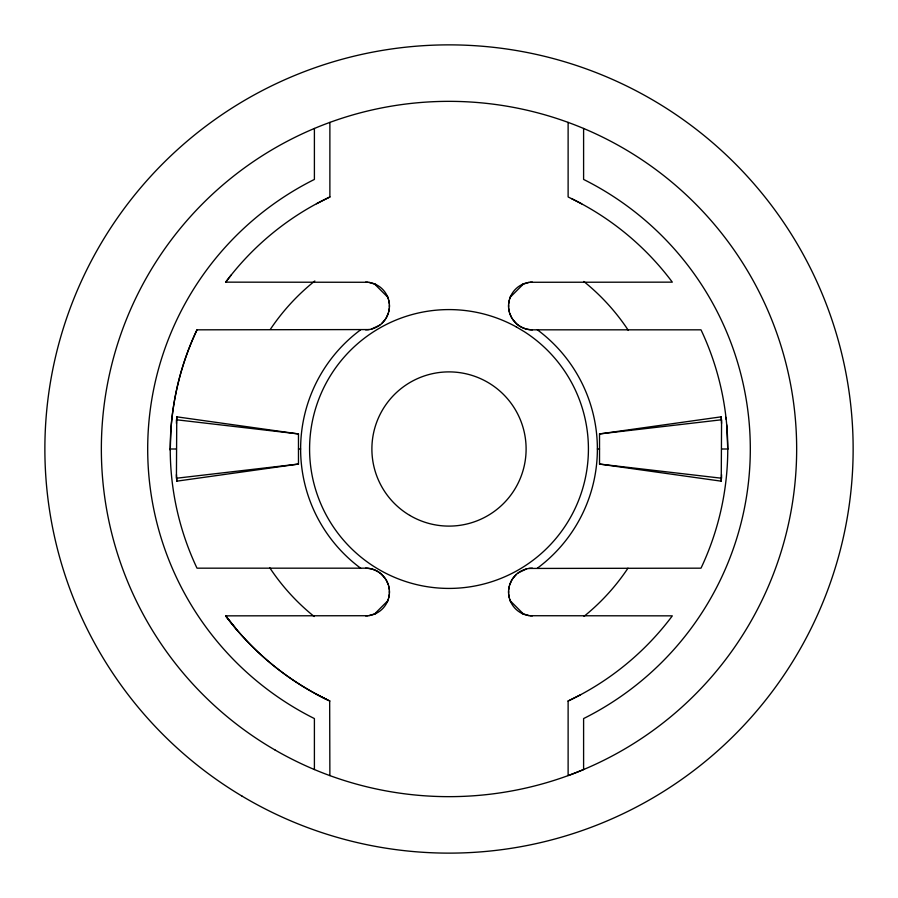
<?xml version="1.0" encoding="UTF-8"?>
<svg xmlns="http://www.w3.org/2000/svg" width="898" height="898" viewBox="0 0 898 898"><rect width="100%" height="100%" fill="white"/><g stroke="black" fill="none" stroke-linecap="round" stroke-linejoin="round"><path stroke-width="1.35" d="M176.457 474.571L176.76 481.171L298.473 464.064L298.473 433.936L176.76 416.829L176.423 478.23L298.473 464.064M721.543 423.429L721.24 416.829L599.527 433.936L599.527 464.064L721.24 481.171L721.577 419.77L599.527 433.936M389.406 307.15L389.406 304.804M389.406 593.196L389.406 590.749M508.594 304.804L508.594 307.251M508.594 590.85L508.594 593.196M389.328 308.306L388.733 311.718M508.672 589.694L509.267 586.293M389.317 594.364L388.722 597.81M508.683 303.636L509.278 300.19M388.43 312.83L386.118 318.116M509.57 585.182L511.871 579.895M388.419 598.921L387.173 602.154M509.581 299.079L510.827 295.846M385.5 319.104L381.672 323.594M512.489 578.896L516.316 574.417M368 282.275L225.679 282.152L231.257 274.945M510.232 297.216L523.624 283.824M374.376 614.176L387.768 600.784M518.146 572.902L526.565 568.905M379.843 325.098L371.424 329.095M316.489 203.745L329.993 196.965M580.512 694.794L568.007 701.035M522.108 284.486L528.821 282.421M375.892 613.514L369.179 615.579M575.932 772.65L583.599 769.541L583.599 718.568A301.301 301.301 0 0 0 583.599 179.432L583.599 128.459M574.967 773.032L569.108 775.255M369.134 329.566L196.999 329.824A278.885 278.885 0 0 0 170.946 429.031L170.238 450.134M528.866 568.445L701.001 568.176A278.762 278.762 0 0 0 701.001 329.824L532.402 329.824A23.225 22.484 30.2 0 1 516.709 323.942L512.5 319.104M530 282.275L672.321 282.152A278.762 278.762 0 0 0 571.521 198.615L568.12 196.965L568.12 122.386M368 615.725L225.679 615.848L237.252 630.306M170.238 449L176.356 449M298.473 449L300.628 449M597.372 449L599.527 449M721.644 449L727.762 449M385.5 578.896L381.291 574.069A23.202 22.439 30.2 0 0 365.598 568.187L196.999 568.176A278.762 278.762 0 0 1 196.999 329.824M530 615.725L672.321 615.848A278.762 278.762 0 0 1 568.12 701.024L568.12 775.614M599.527 464.064L721.577 478.23L721.543 474.571M298.473 433.936L176.423 419.77L176.457 423.429M369.179 282.421L375.892 284.486M528.821 615.579L522.108 613.514M329.667 700.934L329.88 775.614M326.681 699.497L316.276 694.143M571.532 198.604L581.724 203.857M374.376 283.824L387.768 297.216M510.232 600.784L523.624 614.176M511.826 318.027L509.761 313.436M386.174 579.973L388.239 584.564M387.173 295.835L388.407 299.079M510.827 602.154L509.581 598.921M509.402 312.235L508.695 308.519M388.61 585.777L389.305 589.481M509.278 597.799L508.683 594.364M388.722 300.19L389.317 303.636M726.718 424.821L727.762 449.258M725.696 417.256L725.786 418.951M721.24 416.829L721.24 418.85M721.24 479.15L721.24 481.171M329.88 122.386L329.88 196.965A278.762 278.762 0 0 0 225.69 282.152M314.401 128.459L314.401 179.432A301.301 301.301 0 0 0 314.401 718.568L314.401 769.541M176.76 416.829L176.76 418.85M176.76 479.15L176.76 481.171M532.402 329.824A23.842 23.842 0 0 1 508.56 305.982A23.842 23.842 0 0 1 532.402 282.152M365.598 282.152A23.842 23.842 0 0 1 389.44 305.982A23.842 23.842 0 0 1 365.598 329.824M532.402 615.848A23.842 23.842 0 0 1 508.56 592.018A23.842 23.842 0 0 1 532.402 568.176M365.598 568.176A23.842 23.842 0 0 1 389.44 592.018A23.842 23.842 0 0 1 365.598 615.848M537.386 329.824A148.372 148.372 0 0 1 537.386 568.176M360.614 568.176A148.372 148.372 0 0 1 360.614 329.824M627.971 568.176A215.026 215.026 0 0 1 584.026 616.342M314.199 616.522A215.026 215.026 0 0 1 269.636 567.581M270.354 329.341A215.026 215.026 0 0 1 314.828 280.973M583.801 281.478A215.026 215.026 0 0 1 628.364 330.419M516.249 326.883L515.643 326.546A139.415 139.415 0 0 0 309.586 449.247A139.415 139.415 0 0 0 516.069 571.229A139.415 139.415 0 0 0 524.095 331.542L516.249 326.883M242.045 796.122A404.145 404.145 0 0 0 853.1 454.669A404.145 404.145 0 0 0 251.855 96.209A404.145 404.145 0 0 0 242.045 796.122M225.69 615.848A278.762 278.762 0 0 0 329.88 701.024A278.706 278.706 0 0 1 225.679 615.848M409.825 515.418A77.116 77.116 0 0 0 526.105 449.718A77.116 77.116 0 0 0 411.06 381.863A77.116 77.116 0 0 0 409.825 515.418M275.17 750.077A347.661 347.661 0 0 0 796.661 449A347.661 347.661 0 0 0 275.17 147.923A347.661 347.661 0 0 0 275.17 750.077"/></g></svg>
